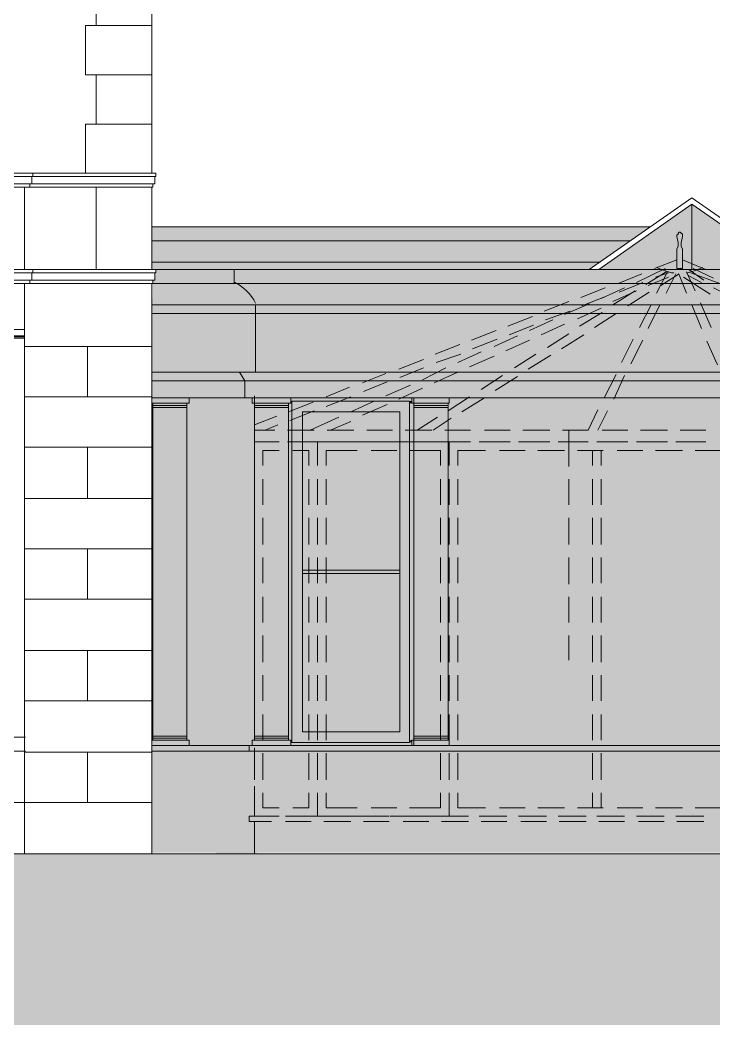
# Model space of a CAD drawing. Header units: millimetres. Extents: x -5841 to 140562, y 1006 to 102310.
# Drawn here: x 51541 to 55586, y 82132 to 87990 of the extents above; entities that cross this region are included whole.
import ezdxf

# ---------------------------------------------------------------- set-up
doc = ezdxf.new("R2010")
doc.units = ezdxf.units.MM
doc.header["$LTSCALE"] = 10
doc.layers.add('PDF17_0', color=7, linetype='Continuous')
doc.layers.add('PDF17_KD - WALL - LOADBEARING', color=7, linetype='Continuous', true_color=0x939598)

msp = doc.modelspace()

# ---------------------------------------------------------------- linework, layer by layer
at = {"layer": 'PDF17_0', "lineweight": 0}
for points in [[(52308.18778, 89305.18756), (52308.18778, 87097.20778)], [(52308.18778, 88244.85829), (51983.85177, 88244.85829), (51983.85177, 87957.94566)], [(51983.85177, 87671.03304), (51921.47946, 87671.03304), (51921.47946, 87957.94566), (52308.18778, 87957.94566)], [(52308.18778, 87671.03304), (51983.85177, 87671.03304), (51983.85177, 87384.12041)], [(51921.47946, 87097.20778), (51921.47946, 87384.12041), (52308.18778, 87384.12041)], [(51609.61791, 87078.49609), (51609.61791, 87034.83547)], [(51615.85514, 87097.20778), (51615.85514, 87078.49609)], [(52326.89948, 87078.49609), (52326.89948, 87034.83547)], [(52333.13671, 87097.20778), (52333.13671, 87078.49609)], [(51565.9573, 87016.12378), (51565.9573, 86535.85699)], [(51597.14345, 87034.83547), (51597.14345, 87016.12378)], [(51983.85177, 87016.12378), (51983.85177, 86535.85699)], [(52308.18778, 87016.12378), (52308.18778, 86535.85699)], [(52314.42502, 87034.83547), (52314.42502, 87016.12378)], [(54915.35034, 86535.85699), (55457.98944, 86916.32808), (56006.86577, 86535.85699)], [(55457.98944, 86916.32808), (55457.98944, 86535.85699)], [(52308.18778, 86785.34623), (55214.73743, 86785.34623)], [(52308.18778, 86704.26223), (55096.23004, 86704.26223)], [(52308.18778, 86579.51761), (54921.58757, 86579.51761)], [(51615.85514, 86535.85699), (51615.85514, 86517.1453)], [(58133.76154, 86535.85699), (52333.13671, 86535.85699)], [(39646.60886, 86517.1453), (39646.60886, 86473.48468), (52326.89948, 86473.48468), (52326.89948, 86517.1453)], [(39659.08332, 86473.48468), (39659.08332, 86454.77299), (52314.42502, 86454.77299), (52314.42502, 86473.48468)], [(51597.14345, 86473.48468), (51597.14345, 86454.77299)], [(51609.61791, 86517.1453), (51609.61791, 86473.48468)], [(51565.9573, 86454.77299), (51565.9573, 83130.32887)], [(52308.18778, 86454.77299), (52308.18778, 83130.32887)], [(58133.76154, 86454.77299), (52314.42502, 86454.77299)], [(58009.01692, 86330.02837), (52308.18778, 86330.02837)], [(52913.19919, 85937.08282), (52913.19919, 86330.02837)], [(58009.01692, 86280.13052), (52308.18778, 86280.13052)], [(48147.95471, 86186.57206), (51565.9573, 86186.57206)], [(51565.9573, 86142.91144), (51341.41698, 86142.91144)], [(51565.9573, 86136.67421), (51341.41698, 86136.67421)], [(51565.9573, 86149.14867), (51347.65421, 86149.14867)], [(52308.18778, 86086.77636), (51565.9573, 86086.77636)], [(51933.95393, 86086.77636), (51933.95393, 85793.62651)], [(58108.81261, 85937.08282), (52308.18778, 85937.08282)], [(58077.62646, 85887.18497), (52308.18778, 85887.18497)], [(52308.18778, 85793.62651), (51565.9573, 85793.62651)], [(58077.62646, 85787.38927), (52308.18778, 85787.38927)], [(53811.36046, 85787.38927), (53836.30938, 85787.38927), (53836.30938, 83760.2892)], [(54035.90077, 83791.47536), (54035.90077, 85756.20312)], [(52308.18778, 85500.47665), (51565.9573, 85500.47665)], [(52308.18778, 85201.08956), (51565.9573, 85201.08956)], [(52308.18778, 84907.9397), (51565.9573, 84907.9397)], [(52308.18778, 84614.78985), (51565.9573, 84614.78985)], [(52308.18778, 84315.40276), (51565.9573, 84315.40276)], [(52308.18778, 84022.2529), (51565.9573, 84022.2529)], [(51565.9573, 83810.18705), (48147.95471, 83810.18705)], [(51572.19453, 83810.18705), (48160.42917, 83810.18705)], [(51565.9573, 83729.10305), (48147.95471, 83729.10305)], [(51572.19453, 83729.10305), (48160.42917, 83729.10305)], [(52308.18778, 83722.86581), (51565.9573, 83722.86581)], [(52308.18778, 83760.2892), (59038.16003, 83760.2892)], [(52308.18778, 83729.10305), (59038.16003, 83729.10305)], [(52308.18778, 83429.71596), (39671.55779, 83429.71596)], [(52925.67365, 83130.32887), (37819.10018, 83130.32887), (59761.67883, 83130.32887)]]:
    msp.add_lwpolyline(points, dxfattribs=at)
for points in [[(40887.81783, 87097.20778), (39640.37163, 87097.20778), (52333.13671, 87097.20778), (39640.37163, 87097.20778)], [(39640.37163, 87078.49609), (39640.37163, 87097.20778), (39640.37163, 87078.49609), (52333.13671, 87078.49609)], [(39646.60886, 87034.83547), (39646.60886, 87078.49609), (39646.60886, 87034.83547), (52326.89948, 87034.83547)], [(39659.08332, 87016.12378), (39659.08332, 87034.83547), (39659.08332, 87016.12378), (52314.42502, 87016.12378)], [(52333.13671, 86517.1453), (39640.37163, 86517.1453), (39640.37163, 86535.85699), (52333.13671, 86535.85699)], [(52788.45457, 86535.85699), (52788.45457, 86454.77299)], [(52913.19919, 86330.02837), (52913.19919, 85937.08282)], [(52819.64073, 85937.08282), (52850.82688, 85887.18497), (52850.82688, 85787.38927), (52850.82688, 85887.18497)], [(52308.18778, 85756.20312), (52526.49087, 85756.20312), (52526.49087, 85787.38927), (52308.18778, 85787.38927)], [(52308.18778, 85756.20312), (52526.49087, 85756.20312), (52526.49087, 85787.38927), (52308.18778, 85787.38927)], [(52894.4875, 85756.20312), (53119.02781, 85756.20312), (53119.02781, 85787.38927), (52894.4875, 85787.38927)], [(52894.4875, 85756.20312), (53119.02781, 85756.20312), (53119.02781, 85787.38927), (52894.4875, 85787.38927)], [(53811.36046, 83779.00089), (53125.26505, 83779.00089), (53125.26505, 85768.67758), (53811.36046, 85768.67758)], [(53811.36046, 83779.00089), (53125.26505, 83779.00089), (53125.26505, 85768.67758), (53811.36046, 85768.67758)], [(53811.36046, 83779.00089), (53811.36046, 85768.67758)], [(53823.83492, 85756.20312), (54042.138, 85756.20312), (54042.138, 85787.38927), (53823.83492, 85787.38927)], [(53823.83492, 85756.20312), (54042.138, 85756.20312), (54042.138, 85787.38927), (53823.83492, 85787.38927)], [(52314.42502, 85756.20312), (52314.42502, 83791.47536)], [(52314.42502, 85743.72866), (52514.01641, 85743.72866), (52514.01641, 85756.20312), (52314.42502, 85756.20312)], [(52314.42502, 85743.72866), (52514.01641, 85743.72866), (52514.01641, 85756.20312), (52314.42502, 85756.20312)], [(52314.42502, 85731.2542), (52514.01641, 85731.2542), (52514.01641, 85743.72866), (52314.42502, 85743.72866)], [(52314.42502, 85731.2542), (52514.01641, 85731.2542), (52514.01641, 85743.72866), (52314.42502, 85743.72866)], [(52514.01641, 85756.20312), (52514.01641, 83791.47536)], [(52906.96196, 85756.20312), (52906.96196, 83791.47536)], [(52906.96196, 85743.72866), (53106.55335, 85743.72866), (53106.55335, 85756.20312), (52906.96196, 85756.20312)], [(52906.96196, 85743.72866), (53106.55335, 85743.72866), (53106.55335, 85756.20312), (52906.96196, 85756.20312)], [(52906.96196, 85731.2542), (53106.55335, 85731.2542), (53106.55335, 85743.72866), (52906.96196, 85743.72866)], [(52906.96196, 85731.2542), (53106.55335, 85731.2542), (53106.55335, 85743.72866), (52906.96196, 85743.72866)], [(53106.55335, 85756.20312), (53106.55335, 83791.47536)], [(53755.22538, 83841.3732), (53187.63736, 83841.3732), (53187.63736, 85706.30527), (53755.22538, 85706.30527)], [(53755.22538, 83841.3732), (53187.63736, 83841.3732), (53187.63736, 85706.30527), (53755.22538, 85706.30527)], [(53836.30938, 85756.20312), (53836.30938, 83791.47536)], [(53836.30938, 85743.72866), (54035.90077, 85743.72866), (54035.90077, 85756.20312), (53836.30938, 85756.20312)], [(53836.30938, 85743.72866), (54035.90077, 85743.72866), (54035.90077, 85756.20312), (53836.30938, 85756.20312)], [(53836.30938, 85731.2542), (54035.90077, 85731.2542), (54035.90077, 85743.72866), (53836.30938, 85743.72866)], [(53836.30938, 85731.2542), (54035.90077, 85731.2542), (54035.90077, 85743.72866), (53836.30938, 85743.72866)], [(51933.95393, 85201.08956), (51933.95393, 85500.47665)], [(51933.95393, 84614.78985), (51933.95393, 84907.9397)], [(53755.22538, 84783.19508), (53187.63736, 84783.19508)], [(53755.22538, 84764.48339), (53187.63736, 84764.48339)], [(51933.95393, 84022.2529), (51933.95393, 84315.40276)], [(52308.18778, 83791.47536), (52526.49087, 83791.47536), (52526.49087, 83760.2892), (52308.18778, 83760.2892)], [(52308.18778, 83791.47536), (52526.49087, 83791.47536), (52526.49087, 83760.2892), (52308.18778, 83760.2892)], [(52314.42502, 83816.42428), (52514.01641, 83816.42428), (52514.01641, 83803.94982), (52314.42502, 83803.94982)], [(52314.42502, 83816.42428), (52514.01641, 83816.42428), (52514.01641, 83803.94982), (52314.42502, 83803.94982)], [(52314.42502, 83803.94982), (52514.01641, 83803.94982), (52514.01641, 83791.47536), (52314.42502, 83791.47536)], [(52314.42502, 83803.94982), (52514.01641, 83803.94982), (52514.01641, 83791.47536), (52314.42502, 83791.47536)], [(52894.4875, 83791.47536), (53119.02781, 83791.47536), (53119.02781, 83760.2892), (52894.4875, 83760.2892)], [(52894.4875, 83791.47536), (53119.02781, 83791.47536), (53119.02781, 83760.2892), (52894.4875, 83760.2892)], [(52906.96196, 83816.42428), (53106.55335, 83816.42428), (53106.55335, 83803.94982), (52906.96196, 83803.94982)], [(52906.96196, 83816.42428), (53106.55335, 83816.42428), (53106.55335, 83803.94982), (52906.96196, 83803.94982)], [(52906.96196, 83803.94982), (53106.55335, 83803.94982), (53106.55335, 83791.47536), (52906.96196, 83791.47536)], [(52906.96196, 83803.94982), (53106.55335, 83803.94982), (53106.55335, 83791.47536), (52906.96196, 83791.47536)], [(53823.83492, 83791.47536), (54042.138, 83791.47536), (54042.138, 83760.2892), (53823.83492, 83760.2892)], [(53823.83492, 83791.47536), (54042.138, 83791.47536), (54042.138, 83760.2892), (53823.83492, 83760.2892)], [(53836.30938, 83816.42428), (54035.90077, 83816.42428), (54035.90077, 83803.94982), (53836.30938, 83803.94982)], [(53836.30938, 83816.42428), (54035.90077, 83816.42428), (54035.90077, 83803.94982), (53836.30938, 83803.94982)], [(53836.30938, 83803.94982), (54035.90077, 83803.94982), (54035.90077, 83791.47536), (53836.30938, 83791.47536)], [(53836.30938, 83803.94982), (54035.90077, 83803.94982), (54035.90077, 83791.47536), (53836.30938, 83791.47536)], [(51933.95393, 83429.71596), (51933.95393, 83722.86581)], [(52875.77581, 83760.2892), (52875.77581, 83729.10305)]]:
    msp.add_lwpolyline(points, close=True, dxfattribs=at)
at = {"layer": 'PDF17_0', "color": 0, "lineweight": 0, "true_color": 0x939598}
for points in [[(55401.85436, 86654.36438), (55395.61713, 86673.07608), (55395.61713, 86691.78777), (55401.85436, 86729.21115), (55401.85436, 86735.44839), (55401.85436, 86741.68562), (55395.61713, 86747.92285), (55389.3799, 86754.16008), (55383.14267, 86754.16008), (55376.90544, 86747.92285), (55376.90544, 86741.68562), (55370.6682, 86735.44839), (55370.6682, 86729.21115), (55376.90544, 86691.78777), (55376.90544, 86673.07608), (55370.6682, 86654.36438), (55370.6682, 86542.09423), (55401.85436, 86542.09423)], [(52514.01641, 85600.27234), (52514.01641, 85531.6628), (52514.01641, 85388.20649), (52514.01641, 85531.6628)], [(52906.96196, 85425.62988), (52906.96196, 85581.56065)], [(53106.55335, 85388.20649), (53106.55335, 85531.6628)], [(52906.96196, 85201.08956), (52906.96196, 85350.7831)], [(52514.01641, 85163.66617), (52514.01641, 85313.35972)], [(53106.55335, 85163.66617), (53106.55335, 85313.35972)], [(53274.95859, 85313.35972), (53274.95859, 85163.66617)], [(54042.138, 85163.66617), (54042.138, 85313.35972)], [(52906.96196, 84970.31201), (52906.96196, 85120.00556)], [(52514.01641, 84932.88863), (52514.01641, 85088.8194)], [(53106.55335, 84932.88863), (53106.55335, 85088.8194)], [(53274.95859, 85088.8194), (53274.95859, 84932.88863)], [(54042.138, 84932.88863), (54042.138, 85088.8194)], [(52906.96196, 84739.53447), (52906.96196, 84895.46524)], [(52514.01641, 84702.11108), (52514.01641, 84858.04186)], [(53106.55335, 84702.11108), (53106.55335, 84858.04186)], [(53274.95859, 84858.04186), (53274.95859, 84708.34831)], [(54042.138, 84708.34831), (54042.138, 84858.04186)], [(52906.96196, 84514.99415), (52906.96196, 84664.6877)], [(52514.01641, 84477.57077), (52514.01641, 84627.26431)], [(53106.55335, 84477.57077), (53106.55335, 84627.26431)], [(53274.95859, 84627.26431), (53274.95859, 84477.57077)], [(54042.138, 84477.57077), (54042.138, 84627.26431)], [(52906.96196, 84284.2166), (52906.96196, 84433.91015)], [(52514.01641, 84259.26768), (52514.01641, 84402.72399)], [(53106.55335, 84259.26768), (53106.55335, 84402.72399)], [(53274.95859, 84402.72399), (53274.95859, 84246.79322)], [(54042.138, 84246.79322), (54042.138, 84402.72399)], [(52906.96196, 84053.43906), (52906.96196, 84209.36983)], [(53274.95859, 84171.94645), (53274.95859, 84022.2529)], [(54042.138, 84022.2529), (54042.138, 84171.94645)], [(52906.96196, 83828.89874), (52906.96196, 83978.59229)], [(53274.95859, 83941.1689), (53274.95859, 83791.47536)], [(54042.138, 83791.47536), (54042.138, 83941.1689)], [(52906.96196, 83598.12119), (52906.96196, 83747.81474)], [(53274.95859, 83716.62858), (53274.95859, 83560.69781)], [(54042.138, 83560.69781), (54042.138, 83716.62858)], [(52906.96196, 83367.34365), (52906.96196, 83523.27442)], [(53006.75766, 83348.63196), (52875.77581, 83348.63196), (52875.77581, 83317.4458), (52875.77581, 83348.63196)], [(53237.5352, 83348.63196), (53087.84166, 83348.63196)], [(53468.31275, 83348.63196), (53312.38198, 83348.63196)], [(53692.85307, 83348.63196), (53543.15952, 83348.63196)], [(53923.63061, 83348.63196), (53773.93707, 83348.63196)], [(54154.40816, 83348.63196), (53998.47738, 83348.63196)], [(54378.94848, 83348.63196), (54229.25493, 83348.63196)], [(54609.72602, 83348.63196), (54460.03248, 83348.63196)], [(54840.50357, 83348.63196), (54684.57279, 83348.63196)], [(55065.04389, 83348.63196), (54915.35034, 83348.63196)], [(55295.82143, 83348.63196), (55146.12789, 83348.63196)], [(55526.59898, 83348.63196), (55370.6682, 83348.63196)], [(52906.96196, 83149.04056), (52906.96196, 83292.49688)]]:
    msp.add_lwpolyline(points, close=True, dxfattribs=at)
for points in [[(55370.6682, 86591.99207), (55239.68635, 86542.09423)], [(55401.85436, 86591.99207), (55539.07344, 86535.85699)], [(55133.65343, 86461.01022), (55302.05866, 86542.09423)], [(55189.78851, 86448.53576), (55308.29589, 86523.38253)], [(55252.16082, 86548.33146), (55295.82143, 86529.61976), (55339.48205, 86517.1453), (55351.95651, 86517.1453)], [(55314.53313, 86523.38253), (55252.16082, 86398.63791)], [(55426.80328, 86517.1453), (55433.04051, 86517.1453), (55476.70113, 86529.61976), (55520.36175, 86548.33146)], [(55476.70113, 86411.11237), (55426.80328, 86523.38253)], [(55439.27775, 86535.85699), (55526.59898, 86473.48468)], [(55464.22667, 86542.09423), (55582.73406, 86485.95915)], [(55164.83958, 86510.90807), (55027.6205, 86454.77299)], [(55202.26297, 86442.29853), (55320.77036, 86492.19638)], [(55320.77036, 86517.1453), (55245.92358, 86492.19638)], [(55277.10974, 86442.29853), (55383.14267, 86510.90807)], [(55364.43097, 86510.90807), (55308.29589, 86398.63791)], [(55426.80328, 86398.63791), (55383.14267, 86504.67084)], [(55408.09159, 86492.19638), (55564.02236, 86392.40068)], [(55439.27775, 86498.43361), (55514.12452, 86461.01022)], [(55451.75221, 86517.1453), (55620.15744, 86454.77299)], [(54952.77373, 86429.82407), (54809.31741, 86373.68899)], [(54927.8248, 86367.45176), (55065.04389, 86429.82407)], [(54996.43434, 86330.02837), (55127.4162, 86411.11237)], [(54996.43434, 86348.74006), (55133.65343, 86411.11237)], [(55171.07681, 86461.01022), (55033.85773, 86404.87514)], [(55083.75558, 86323.79114), (55208.5002, 86404.87514)], [(55582.73406, 86429.82407), (55719.95314, 86361.21453)], [(54740.70787, 86348.74006), (54597.25156, 86292.60499)], [(54959.01096, 86379.92622), (54815.55465, 86323.79114)], [(54746.9451, 86292.60499), (54603.48879, 86242.70714)], [(54715.75895, 86273.89329), (54859.21526, 86336.2656)], [(54790.60572, 86248.94437), (54927.8248, 86311.31668)], [(54803.08018, 86205.28375), (54934.06203, 86286.36775)], [(55220.97466, 86330.02837), (55152.36512, 86199.04652)], [(55270.87251, 86330.02837), (55202.26297, 86192.80929)], [(55514.12452, 86192.80929), (55457.98944, 86330.02837)], [(55570.2596, 86199.04652), (55507.88729, 86342.50283)], [(54528.64202, 86261.41883), (54385.18571, 86205.28375)], [(54509.93033, 86180.33483), (54647.14941, 86242.70714)], [(54890.40142, 86199.04652), (55015.14604, 86280.13052)], [(54316.57617, 86180.33483), (54173.11985, 86124.19975)], [(54534.87925, 86211.52098), (54391.42294, 86155.3859)], [(54578.53987, 86155.3859), (54715.75895, 86217.75821)], [(54322.8134, 86130.43698), (54179.35708, 86074.3019)], [(54304.1017, 86086.77636), (54441.32079, 86149.14867)], [(54372.71124, 86061.82744), (54509.93033, 86124.19975)], [(54615.96325, 86080.53913), (54740.70787, 86161.62313)], [(54697.04726, 86074.3019), (54828.02911, 86155.3859)], [(55114.94173, 86130.43698), (55046.33219, 85993.2179)], [(55171.07681, 86124.19975), (55102.46727, 85986.98067)], [(55607.68298, 85980.74344), (55545.31067, 86117.96252)], [(54104.51031, 86099.25082), (53961.054, 86043.11575)], [(54092.03585, 85993.2179), (54229.25493, 86055.59021)], [(53892.44446, 86011.92959), (53748.98815, 85955.79451)], [(54110.74754, 86043.11575), (53967.29123, 85993.2179)], [(54160.64539, 85968.26897), (54304.1017, 86030.64128)], [(54422.60909, 85962.03174), (54547.35371, 86043.11575)], [(54503.6931, 85955.79451), (54634.67495, 86036.87851)], [(53892.44446, 85962.03174), (53755.22538, 85905.89666)], [(53886.20723, 85893.4222), (54023.42631, 85962.03174)], [(53954.81677, 85874.71051), (54092.03585, 85937.08282)], [(53674.14137, 85930.84559), (53536.92229, 85874.71051)], [(53680.3786, 85880.94774), (53543.15952, 85824.81266)], [(54229.25493, 85837.28712), (54353.99955, 85918.37113)], [(54310.33893, 85831.04989), (54441.32079, 85912.13389)], [(55015.14604, 85924.60836), (54946.5365, 85787.38927)], [(55065.04389, 85918.37113), (55002.67158, 85781.15204)], [(53462.07552, 85849.76158), (53324.85644, 85793.62651)], [(53674.14137, 85799.86374), (53817.59769, 85862.23605)], [(53748.98815, 85781.15204), (53886.20723, 85843.52435)], [(52906.96196, 85799.86374), (52906.96196, 85656.40742), (52906.96196, 85799.86374), (52906.96196, 85643.93296)], [(53250.00967, 85762.44035), (53106.55335, 85706.30527)], [(53468.31275, 85793.62651), (53324.85644, 85737.49143)], [(53468.31275, 85706.30527), (53605.53183, 85768.67758)], [(54035.90077, 85712.5425), (54160.64539, 85793.62651)], [(54116.98477, 85706.30527), (54247.96662, 85787.38927)], [(53256.2469, 85712.5425), (53112.79058, 85656.40742)], [(53536.92229, 85687.59358), (53680.3786, 85749.96589)], [(54909.11311, 85718.77973), (54852.97803, 85600.27234), (54703.28449, 85600.27234)], [(54965.24819, 85712.5425), (54909.11311, 85600.27234)], [(53037.94381, 85681.35635), (52906.96196, 85631.4585)], [(53231.29797, 85600.27234), (53399.70321, 85675.11912)], [(53349.80536, 85600.27234), (53468.31275, 85650.17019)], [(53855.02107, 85600.27234), (53973.52846, 85675.11912)], [(53948.57954, 85600.27234), (54054.61246, 85668.88189)], [(53025.46935, 85600.27234), (52906.96196, 85600.27234)], [(53044.18104, 85631.4585), (52969.33427, 85600.27234)], [(53256.2469, 85600.27234), (53100.31612, 85600.27234)], [(53487.02444, 85600.27234), (53331.09367, 85600.27234)], [(53711.56476, 85600.27234), (53561.87122, 85600.27234)], [(53942.34231, 85600.27234), (53786.41153, 85600.27234)], [(54166.88262, 85600.27234), (54017.18908, 85600.27234)], [(54397.66017, 85600.27234), (54247.96662, 85600.27234)], [(54628.43772, 85600.27234), (54472.50694, 85600.27234)], [(54740.70787, 85531.6628), (54740.70787, 85600.27234), (54740.70787, 85531.6628), (54740.70787, 85388.20649)], [(55083.75558, 85600.27234), (54934.06203, 85600.27234)], [(55314.53313, 85600.27234), (55158.60235, 85600.27234)], [(55539.07344, 85600.27234), (55389.3799, 85600.27234)], [(52906.96196, 85569.08619), (52906.96196, 85413.15541)], [(53025.46935, 85531.6628), (52906.96196, 85531.6628)], [(52906.96196, 85394.44372), (52906.96196, 85531.6628), (53050.41827, 85531.6628)], [(53256.2469, 85531.6628), (53100.31612, 85531.6628)], [(53131.50228, 85531.6628), (53274.95859, 85531.6628), (53274.95859, 85394.44372), (53274.95859, 85531.6628), (53393.46598, 85531.6628)], [(53487.02444, 85531.6628), (53331.09367, 85531.6628)], [(53468.31275, 85531.6628), (53624.24353, 85531.6628)], [(53711.56476, 85531.6628), (53561.87122, 85531.6628)], [(53699.0903, 85531.6628), (53848.78384, 85531.6628)], [(53942.34231, 85531.6628), (53786.41153, 85531.6628)], [(53923.63061, 85531.6628), (54042.138, 85531.6628), (54042.138, 85394.44372), (54042.138, 85531.6628), (54141.9337, 85531.6628)], [(54166.88262, 85531.6628), (54017.18908, 85531.6628)], [(54216.78047, 85531.6628), (54372.71124, 85531.6628)], [(54397.66017, 85531.6628), (54247.96662, 85531.6628)], [(54447.55802, 85531.6628), (54597.25156, 85531.6628)], [(54628.43772, 85531.6628), (54472.50694, 85531.6628)], [(54678.33556, 85531.6628), (54828.02911, 85531.6628)], [(54852.97803, 85531.6628), (54703.28449, 85531.6628)], [(54902.87588, 85531.6628), (55058.80665, 85531.6628)], [(55083.75558, 85531.6628), (54934.06203, 85531.6628)], [(55133.65343, 85531.6628), (55283.34697, 85531.6628)], [(55314.53313, 85531.6628), (55158.60235, 85531.6628)], [(55364.43097, 85531.6628), (55514.12452, 85531.6628)], [(55539.07344, 85531.6628), (55389.3799, 85531.6628)], [(52956.85981, 85394.44372), (52956.85981, 85481.76496), (53050.41827, 85481.76496)], [(53131.50228, 85481.76496), (53225.06074, 85481.76496), (53225.06074, 85394.44372)], [(53324.85644, 85394.44372), (53324.85644, 85481.76496), (53505.73614, 85481.76496)], [(53586.82014, 85481.76496), (53736.51368, 85481.76496)], [(53811.36046, 85481.76496), (53992.24015, 85481.76496), (53992.24015, 85394.44372)], [(54092.03585, 85394.44372), (54092.03585, 85481.76496), (54254.20386, 85481.76496)], [(54335.28786, 85481.76496), (54484.9814, 85481.76496)], [(54559.82817, 85481.76496), (54715.75895, 85481.76496)], [(54790.60572, 85481.76496), (54940.29927, 85481.76496)], [(54877.92696, 85394.44372), (54877.92696, 85481.76496)], [(54927.8248, 85394.44372), (54927.8248, 85481.76496)], [(55021.38327, 85481.76496), (55171.07681, 85481.76496)], [(55245.92358, 85481.76496), (55401.85436, 85481.76496)], [(55476.70113, 85481.76496), (55626.39467, 85481.76496)], [(52906.96196, 85338.30864), (52906.96196, 85182.37787)], [(52906.96196, 85163.66617), (52906.96196, 85313.35972)], [(52956.85981, 85163.66617), (52956.85981, 85313.35972)], [(53225.06074, 85313.35972), (53225.06074, 85163.66617)], [(53324.85644, 85163.66617), (53324.85644, 85313.35972)], [(53992.24015, 85313.35972), (53992.24015, 85163.66617)], [(54092.03585, 85163.66617), (54092.03585, 85313.35972)], [(54740.70787, 85313.35972), (54740.70787, 85163.66617)], [(54877.92696, 85163.66617), (54877.92696, 85313.35972)], [(54927.8248, 85163.66617), (54927.8248, 85313.35972)], [(52906.96196, 85107.5311), (52906.96196, 84957.83755)], [(52906.96196, 84932.88863), (52906.96196, 85088.8194)], [(52956.85981, 84932.88863), (52956.85981, 85088.8194)], [(53225.06074, 85088.8194), (53225.06074, 84932.88863)], [(53324.85644, 84932.88863), (53324.85644, 85088.8194)], [(53992.24015, 85088.8194), (53992.24015, 84932.88863)], [(54092.03585, 84932.88863), (54092.03585, 85088.8194)], [(54740.70787, 85088.8194), (54740.70787, 84932.88863)], [(54877.92696, 84932.88863), (54877.92696, 85088.8194)], [(54927.8248, 84932.88863), (54927.8248, 85088.8194)], [(52906.96196, 84882.99078), (52906.96196, 84727.06001)], [(52906.96196, 84708.34831), (52906.96196, 84858.04186)], [(52956.85981, 84708.34831), (52956.85981, 84858.04186)], [(53225.06074, 84858.04186), (53225.06074, 84708.34831)], [(53324.85644, 84708.34831), (53324.85644, 84858.04186)], [(53992.24015, 84858.04186), (53992.24015, 84708.34831)], [(54092.03585, 84708.34831), (54092.03585, 84858.04186)], [(54740.70787, 84858.04186), (54740.70787, 84702.11108)], [(54877.92696, 84708.34831), (54877.92696, 84858.04186)], [(54927.8248, 84708.34831), (54927.8248, 84858.04186)], [(52906.96196, 84652.21323), (52906.96196, 84502.51969)], [(52906.96196, 84477.57077), (52906.96196, 84627.26431)], [(52956.85981, 84477.57077), (52956.85981, 84627.26431)], [(53225.06074, 84627.26431), (53225.06074, 84477.57077)], [(53324.85644, 84477.57077), (53324.85644, 84627.26431)], [(53992.24015, 84627.26431), (53992.24015, 84477.57077)], [(54092.03585, 84477.57077), (54092.03585, 84627.26431)], [(54740.70787, 84627.26431), (54740.70787, 84477.57077)], [(54877.92696, 84477.57077), (54877.92696, 84627.26431)], [(54927.8248, 84477.57077), (54927.8248, 84627.26431)], [(52906.96196, 84421.43569), (52906.96196, 84271.74214)], [(52906.96196, 84246.79322), (52906.96196, 84402.72399)], [(52956.85981, 84246.79322), (52956.85981, 84402.72399)], [(53225.06074, 84402.72399), (53225.06074, 84246.79322)], [(53324.85644, 84246.79322), (53324.85644, 84402.72399)], [(53992.24015, 84402.72399), (53992.24015, 84246.79322)], [(54092.03585, 84246.79322), (54092.03585, 84402.72399)], [(54740.70787, 84402.72399), (54740.70787, 84259.26768)], [(54877.92696, 84246.79322), (54877.92696, 84402.72399)], [(54927.8248, 84246.79322), (54927.8248, 84402.72399)], [(52906.96196, 84196.89537), (52906.96196, 84040.9646)], [(52906.96196, 84022.2529), (52906.96196, 84171.94645)], [(52956.85981, 84022.2529), (52956.85981, 84171.94645)], [(53225.06074, 84171.94645), (53225.06074, 84022.2529)], [(53324.85644, 84022.2529), (53324.85644, 84171.94645)], [(53992.24015, 84171.94645), (53992.24015, 84022.2529)], [(54092.03585, 84022.2529), (54092.03585, 84171.94645)], [(54877.92696, 84022.2529), (54877.92696, 84171.94645)], [(54927.8248, 84022.2529), (54927.8248, 84171.94645)], [(52906.96196, 83966.11782), (52906.96196, 83816.42428)], [(52906.96196, 83791.47536), (52906.96196, 83941.1689)], [(52956.85981, 83791.47536), (52956.85981, 83941.1689)], [(53225.06074, 83941.1689), (53225.06074, 83791.47536)], [(53324.85644, 83791.47536), (53324.85644, 83941.1689)], [(53992.24015, 83941.1689), (53992.24015, 83791.47536)], [(54092.03585, 83791.47536), (54092.03585, 83941.1689)], [(54877.92696, 83791.47536), (54877.92696, 83941.1689)], [(54927.8248, 83791.47536), (54927.8248, 83941.1689)], [(52906.96196, 83735.34028), (52906.96196, 83585.64673)], [(52906.96196, 83560.69781), (52906.96196, 83716.62858)], [(52956.85981, 83560.69781), (52956.85981, 83716.62858)], [(53225.06074, 83716.62858), (53225.06074, 83560.69781)], [(53324.85644, 83560.69781), (53324.85644, 83716.62858)], [(53992.24015, 83716.62858), (53992.24015, 83560.69781)], [(54092.03585, 83560.69781), (54092.03585, 83716.62858)], [(54877.92696, 83560.69781), (54877.92696, 83716.62858)], [(54927.8248, 83560.69781), (54927.8248, 83716.62858)], [(52906.96196, 83510.79996), (52906.96196, 83348.63196)], [(53050.41827, 83348.63196), (52906.96196, 83348.63196), (52906.96196, 83485.85104)], [(53050.41827, 83398.5298), (52956.85981, 83398.5298), (52956.85981, 83485.85104)], [(53393.46598, 83348.63196), (53274.95859, 83348.63196), (53274.95859, 83485.85104), (53274.95859, 83348.63196), (53131.50228, 83348.63196)], [(53225.06074, 83485.85104), (53225.06074, 83398.5298), (53131.50228, 83398.5298)], [(53505.73614, 83398.5298), (53324.85644, 83398.5298), (53324.85644, 83485.85104)], [(53992.24015, 83485.85104), (53992.24015, 83398.5298), (53811.36046, 83398.5298)], [(54141.9337, 83348.63196), (54042.138, 83348.63196), (54042.138, 83485.85104), (54042.138, 83348.63196), (53923.63061, 83348.63196)], [(54254.20386, 83398.5298), (54092.03585, 83398.5298), (54092.03585, 83485.85104)], [(54877.92696, 83398.5298), (54877.92696, 83485.85104)], [(54927.8248, 83398.5298), (54927.8248, 83485.85104)], [(53736.51368, 83398.5298), (53586.82014, 83398.5298)], [(54484.9814, 83398.5298), (54335.28786, 83398.5298)], [(54715.75895, 83398.5298), (54559.82817, 83398.5298)], [(54940.29927, 83398.5298), (54790.60572, 83398.5298)], [(55171.07681, 83398.5298), (55021.38327, 83398.5298)], [(55401.85436, 83398.5298), (55245.92358, 83398.5298)], [(55626.39467, 83398.5298), (55476.70113, 83398.5298)], [(53006.75766, 83317.4458), (52875.77581, 83317.4458), (52906.96196, 83317.4458), (52906.96196, 83130.32887)], [(53087.84166, 83317.4458), (53237.5352, 83317.4458)], [(53312.38198, 83317.4458), (53468.31275, 83317.4458)], [(53624.24353, 83348.63196), (53468.31275, 83348.63196)], [(53543.15952, 83317.4458), (53692.85307, 83317.4458)], [(53848.78384, 83348.63196), (53699.0903, 83348.63196)], [(53773.93707, 83317.4458), (53923.63061, 83317.4458)], [(53998.47738, 83317.4458), (54154.40816, 83317.4458)], [(54372.71124, 83348.63196), (54216.78047, 83348.63196)], [(54229.25493, 83317.4458), (54378.94848, 83317.4458)], [(54597.25156, 83348.63196), (54447.55802, 83348.63196)], [(54460.03248, 83317.4458), (54609.72602, 83317.4458)], [(54828.02911, 83348.63196), (54678.33556, 83348.63196)], [(54684.57279, 83317.4458), (54840.50357, 83317.4458)], [(55058.80665, 83348.63196), (54902.87588, 83348.63196)], [(54915.35034, 83317.4458), (55065.04389, 83317.4458)], [(55283.34697, 83348.63196), (55133.65343, 83348.63196)], [(55146.12789, 83317.4458), (55295.82143, 83317.4458)], [(55514.12452, 83348.63196), (55364.43097, 83348.63196)], [(55370.6682, 83317.4458), (55526.59898, 83317.4458)]]:
    msp.add_lwpolyline(points, dxfattribs=at)
at = {"layer": 'PDF17_0', "lineweight": 0}
msp.add_lwpolyline([(52914.28541, 86340.65841, 0.1570923736), (52787.02901, 86464.91265, -0.1570923736)], format="xyb", close=True, dxfattribs=at)
at = {"layer": 'PDF17_0', "color": 0, "true_color": 0xededee, "transparency": 33554559}
for points in [[(55214.73743, 86785.34623), (52308.18778, 86785.34623), (55096.23004, 86704.26223)], [(52308.18778, 86785.34623), (55096.23004, 86704.26223), (52308.18778, 86704.26223)], [(55096.23004, 86704.26223), (52308.18778, 86704.26223), (54921.58757, 86579.51761)], [(52308.18778, 86704.26223), (54921.58757, 86579.51761), (52308.18778, 86579.51761)], [(54921.58757, 86579.51761), (52308.18778, 86579.51761), (54859.21526, 86535.85699)], [(52308.18778, 86579.51761), (54859.21526, 86535.85699), (52308.18778, 86535.85699)], [(58133.76154, 86535.85699), (52333.13671, 86535.85699), (58133.76154, 86517.1453)], [(52333.13671, 86535.85699), (58133.76154, 86517.1453), (52333.13671, 86517.1453)], [(58133.76154, 86473.48468), (52314.42502, 86473.48468), (58133.76154, 86454.77299)], [(52314.42502, 86473.48468), (58133.76154, 86454.77299), (52314.42502, 86454.77299)], [(52333.13671, 86517.1453), (58133.76154, 86473.48468), (52326.89948, 86473.48468)], [(58133.76154, 86517.1453), (52333.13671, 86517.1453), (58133.76154, 86473.48468)], [(58133.76154, 86454.77299), (52314.42502, 86454.77299), (58090.10092, 86429.82407)], [(52314.42502, 86454.77299), (58090.10092, 86429.82407), (52314.42502, 86429.82407)], [(58090.10092, 86429.82407), (52314.42502, 86429.82407), (58065.15199, 86404.87514)], [(52314.42502, 86429.82407), (58065.15199, 86404.87514), (52314.42502, 86404.87514)], [(58065.15199, 86404.87514), (52314.42502, 86404.87514), (58046.4403, 86379.92622)], [(52314.42502, 86404.87514), (58046.4403, 86379.92622), (52314.42502, 86379.92622)], [(52314.42502, 86379.92622), (58009.01692, 86330.02837), (52308.18778, 86330.02837)], [(58046.4403, 86379.92622), (52314.42502, 86379.92622), (58009.01692, 86330.02837)], [(58009.01692, 86330.02837), (52308.18778, 86330.02837), (58009.01692, 85937.08282)], [(52308.18778, 86330.02837), (58009.01692, 85937.08282), (52308.18778, 85937.08282)], [(58108.81261, 85937.08282), (52308.18778, 85937.08282), (58077.62646, 85887.18497)], [(52308.18778, 85937.08282), (58077.62646, 85887.18497), (52308.18778, 85887.18497)], [(58077.62646, 85887.18497), (52308.18778, 85887.18497), (58077.62646, 85787.38927)], [(52308.18778, 85887.18497), (58077.62646, 85787.38927), (52308.18778, 85787.38927)], [(52894.4875, 85787.38927), (52308.18778, 85787.38927), (52894.4875, 85756.20312)], [(52308.18778, 85787.38927), (52894.4875, 85756.20312), (52308.18778, 85756.20312)], [(56873.84087, 85787.38927), (54042.138, 85787.38927), (56873.84087, 85756.20312)], [(54042.138, 85787.38927), (56873.84087, 85756.20312), (54042.138, 85756.20312)], [(52906.96196, 85756.20312), (52308.18778, 85756.20312), (52906.96196, 83816.42428)], [(52308.18778, 85756.20312), (52906.96196, 83816.42428), (52308.18778, 83816.42428)], [(54042.138, 85756.20312), (56873.84087, 83791.47536), (54035.90077, 83791.47536)], [(56886.31534, 85756.20312), (54042.138, 85756.20312), (56873.84087, 83791.47536)], [(52906.96196, 83816.42428), (52308.18778, 83816.42428), (52906.96196, 83803.94982)], [(52308.18778, 83816.42428), (52906.96196, 83803.94982), (52308.18778, 83803.94982)], [(52906.96196, 83803.94982), (52308.18778, 83803.94982), (52906.96196, 83791.47536)], [(52308.18778, 83803.94982), (52906.96196, 83791.47536), (52308.18778, 83791.47536)], [(52894.4875, 83791.47536), (52308.18778, 83791.47536), (52894.4875, 83760.2892)], [(52308.18778, 83791.47536), (52894.4875, 83760.2892), (52308.18778, 83760.2892)], [(56873.84087, 83791.47536), (54042.138, 83791.47536), (56873.84087, 83760.2892)], [(54042.138, 83791.47536), (56873.84087, 83760.2892), (54042.138, 83760.2892)], [(59013.21111, 83729.10305), (52308.18778, 83729.10305), (59013.21111, 83136.5661)], [(52308.18778, 83729.10305), (59013.21111, 83136.5661), (52308.18778, 83136.5661)]]:
    msp.add_solid(points, dxfattribs=at)
at = {"layer": 'PDF17_0', "color": 0, "true_color": 0xc0ab87, "transparency": 33554559}
for points in [[(52526.49087, 85787.38927), (52308.18778, 85787.38927), (52526.49087, 85756.20312)], [(52308.18778, 85787.38927), (52526.49087, 85756.20312), (52308.18778, 85756.20312)], [(53119.02781, 85787.38927), (52894.4875, 85787.38927), (53119.02781, 85756.20312)], [(52894.4875, 85787.38927), (53119.02781, 85756.20312), (52894.4875, 85756.20312)], [(53823.83492, 85787.38927), (53119.02781, 85787.38927), (53823.83492, 85768.67758)], [(53119.02781, 85787.38927), (53823.83492, 85768.67758), (53119.02781, 85768.67758)], [(53125.26505, 85768.67758), (53119.02781, 85768.67758), (53125.26505, 85756.20312)], [(53119.02781, 85768.67758), (53125.26505, 85756.20312), (53119.02781, 85756.20312)], [(53811.36046, 85768.67758), (53125.26505, 85768.67758), (53811.36046, 85706.30527)], [(53125.26505, 85768.67758), (53811.36046, 85706.30527), (53125.26505, 85706.30527)], [(53823.83492, 85768.67758), (53811.36046, 85768.67758), (53823.83492, 85756.20312)], [(53811.36046, 85768.67758), (53823.83492, 85756.20312), (53811.36046, 85756.20312)], [(54042.138, 85787.38927), (53823.83492, 85787.38927), (54042.138, 85756.20312)], [(53823.83492, 85787.38927), (54042.138, 85756.20312), (53823.83492, 85756.20312)], [(52514.01641, 85756.20312), (52314.42502, 85756.20312), (52514.01641, 83791.47536)], [(52314.42502, 85756.20312), (52514.01641, 83791.47536), (52314.42502, 83791.47536)], [(53106.55335, 85756.20312), (52906.96196, 85756.20312), (53106.55335, 83791.47536)], [(52906.96196, 85756.20312), (53106.55335, 83791.47536), (52906.96196, 83791.47536)], [(53125.26505, 85756.20312), (53106.55335, 85756.20312), (53125.26505, 83791.47536)], [(53106.55335, 85756.20312), (53125.26505, 83791.47536), (53106.55335, 83791.47536)], [(53187.63736, 85706.30527), (53125.26505, 85706.30527), (53187.63736, 83841.3732)], [(53125.26505, 85706.30527), (53187.63736, 83841.3732), (53125.26505, 83841.3732)], [(53811.36046, 85706.30527), (53755.22538, 85706.30527), (53811.36046, 83841.3732)], [(53755.22538, 85706.30527), (53811.36046, 83841.3732), (53755.22538, 83841.3732)], [(53836.30938, 85756.20312), (53811.36046, 85756.20312), (53836.30938, 83791.47536)], [(53811.36046, 85756.20312), (53836.30938, 83791.47536), (53811.36046, 83791.47536)], [(54035.90077, 85756.20312), (53836.30938, 85756.20312), (54035.90077, 83791.47536)], [(53836.30938, 85756.20312), (54035.90077, 83791.47536), (53836.30938, 83791.47536)], [(53755.22538, 84783.19508), (53187.63736, 84783.19508), (53755.22538, 84764.48339)], [(53187.63736, 84783.19508), (53755.22538, 84764.48339), (53187.63736, 84764.48339)], [(53811.36046, 83841.3732), (53125.26505, 83841.3732), (53811.36046, 83779.00089)], [(53125.26505, 83841.3732), (53811.36046, 83779.00089), (53125.26505, 83779.00089)], [(52526.49087, 83791.47536), (52308.18778, 83791.47536), (52526.49087, 83760.2892)], [(52308.18778, 83791.47536), (52526.49087, 83760.2892), (52308.18778, 83760.2892)], [(53119.02781, 83791.47536), (52894.4875, 83791.47536), (53119.02781, 83760.2892)], [(52894.4875, 83791.47536), (53119.02781, 83760.2892), (52894.4875, 83760.2892)], [(53125.26505, 83791.47536), (53119.02781, 83791.47536), (53125.26505, 83779.00089)], [(53119.02781, 83791.47536), (53125.26505, 83779.00089), (53119.02781, 83779.00089)], [(53823.83492, 83779.00089), (53119.02781, 83779.00089), (53823.83492, 83760.2892)], [(53119.02781, 83779.00089), (53823.83492, 83760.2892), (53119.02781, 83760.2892)], [(53823.83492, 83791.47536), (53811.36046, 83791.47536), (53823.83492, 83779.00089)], [(53811.36046, 83791.47536), (53823.83492, 83779.00089), (53811.36046, 83779.00089)], [(54042.138, 83791.47536), (53823.83492, 83791.47536), (54042.138, 83760.2892)], [(53823.83492, 83791.47536), (54042.138, 83760.2892), (53823.83492, 83760.2892)], [(59038.16003, 83760.2892), (52308.18778, 83760.2892), (59038.16003, 83729.10305)], [(52308.18778, 83760.2892), (59038.16003, 83729.10305), (52308.18778, 83729.10305)]]:
    msp.add_solid(points, dxfattribs=at)
at = {"layer": 'PDF17_KD - WALL - LOADBEARING', "color": 7, "lineweight": 0}
msp.add_lwpolyline([(54859.21526, 86535.85699), (55457.98944, 86953.75147), (56056.76361, 86535.85699)], dxfattribs=at)
at = {"layer": 'PDF17_KD - WALL - LOADBEARING', "color": 0, "true_color": 0xafdcf8, "transparency": 33554559}
for points in [[(55457.98944, 86916.32808), (55457.98944, 86535.85699), (54915.35034, 86535.85699)], [(56006.86577, 86535.85699), (55457.98944, 86916.32808), (55457.98944, 86535.85699)], [(53755.22538, 85706.30527), (53187.63736, 85706.30527), (53755.22538, 84783.19508)], [(53187.63736, 85706.30527), (53755.22538, 84783.19508), (53187.63736, 84783.19508)], [(53755.22538, 84764.48339), (53187.63736, 84764.48339), (53755.22538, 83841.3732)], [(53187.63736, 84764.48339), (53755.22538, 83841.3732), (53187.63736, 83841.3732)]]:
    msp.add_solid(points, dxfattribs=at)
at = {"layer": 'PDF17_KD - WALL - LOADBEARING', "color": 7, "transparency": 33554559}
for points in [[(52788.45457, 86535.85699), (52570.15149, 86535.85699), (52788.45457, 86454.77299)], [(52570.15149, 86535.85699), (52788.45457, 86454.77299), (52570.15149, 86454.77299)], [(52788.45457, 86454.77299), (52570.15149, 86454.77299), (52825.87796, 86436.0613)], [(52570.15149, 86454.77299), (52825.87796, 86436.0613), (52570.15149, 86436.0613)], [(52825.87796, 86436.0613), (52570.15149, 86436.0613), (52838.35242, 86423.58684)], [(52570.15149, 86436.0613), (52838.35242, 86423.58684), (52570.15149, 86423.58684)], [(52838.35242, 86423.58684), (52570.15149, 86423.58684), (52863.30134, 86404.87514)], [(52570.15149, 86423.58684), (52863.30134, 86404.87514), (52570.15149, 86404.87514)], [(52863.30134, 86404.87514), (52570.15149, 86404.87514), (52888.25027, 86373.68899)], [(52570.15149, 86404.87514), (52888.25027, 86373.68899), (52570.15149, 86373.68899)], [(52888.25027, 86373.68899), (52570.15149, 86373.68899), (52894.4875, 86361.21453)], [(52570.15149, 86373.68899), (52894.4875, 86361.21453), (52570.15149, 86361.21453)], [(52894.4875, 86361.21453), (52570.15149, 86361.21453), (52919.43642, 86330.02837)], [(52570.15149, 86361.21453), (52919.43642, 86330.02837), (52570.15149, 86330.02837)], [(52919.43642, 86330.02837), (52570.15149, 86330.02837), (52919.43642, 85937.08282)], [(52570.15149, 86330.02837), (52919.43642, 85937.08282), (52570.15149, 85937.08282)], [(52819.64073, 85937.08282), (52570.15149, 85937.08282), (52850.82688, 85887.18497)], [(52570.15149, 85937.08282), (52850.82688, 85887.18497), (52570.15149, 85887.18497)], [(52850.82688, 85887.18497), (52570.15149, 85887.18497), (52850.82688, 85787.38927)], [(52570.15149, 85887.18497), (52850.82688, 85787.38927), (52570.15149, 85787.38927)], [(52906.96196, 85787.38927), (52570.15149, 85787.38927), (52906.96196, 85756.20312)], [(52570.15149, 85787.38927), (52906.96196, 85756.20312), (52570.15149, 85756.20312)], [(52919.43642, 85756.20312), (52570.15149, 85756.20312), (52919.43642, 83791.47536)], [(52570.15149, 85756.20312), (52919.43642, 83791.47536), (52657.47272, 83791.47536)], [(52906.96196, 83791.47536), (52657.47272, 83791.47536), (52906.96196, 83760.2892)], [(52657.47272, 83791.47536), (52906.96196, 83760.2892), (52657.47272, 83760.2892)], [(52919.43642, 83729.10305), (52657.47272, 83729.10305), (52919.43642, 83130.32887)], [(52657.47272, 83729.10305), (52919.43642, 83130.32887), (52682.42164, 83130.32887)]]:
    msp.add_solid(points, dxfattribs=at)
at = {"layer": 'PDF17_KD - WALL - LOADBEARING', "color": 0, "true_color": 0xafd9aa, "transparency": 33554559}
for points in [[(59755.44159, 83130.32887), (37819.10018, 83130.32887), (59755.44159, 82132.37191)], [(37819.10018, 83130.32887), (59755.44159, 82132.37191), (37819.10018, 82132.37191)]]:
    msp.add_solid(points, dxfattribs=at)

doc.saveas('drawing.dxf')
